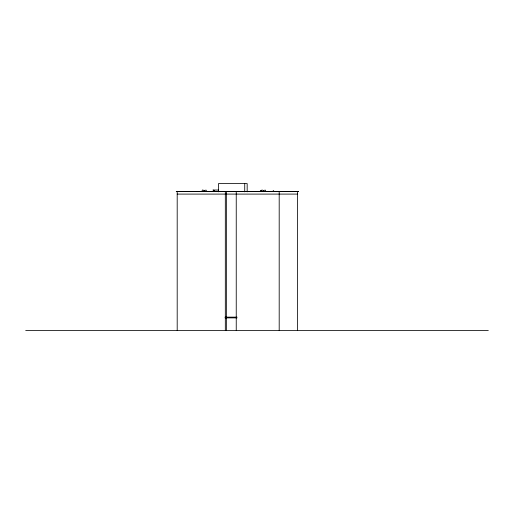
<?xml version="1.0" encoding="UTF-8"?>
<svg xmlns="http://www.w3.org/2000/svg" width="514" height="514" viewBox="0 0 514 514"><rect width="100%" height="100%" fill="white"/><g stroke="black" fill="none" stroke-linecap="round" stroke-linejoin="round"><path stroke-width="0.77" d="M204.379 190.745L204.231 191.484M204.399 191.028C204.996 192.422 201.97 187.584 201.996 191.484M263.457 191.124L263.631 190.681M263.412 190.99L263.624 190.733L263.502 191.484M204.334 190.925L204.36 191.369M263.515 190.925L263.534 191.362M204.328 191.189L204.264 190.925M263.598 191.189L263.579 190.925M260.759 191.459L261.054 191.433M214.235 190.79C214.698 191.24 212.982 191.504 214.152 190.726M261.363 191.086L260.701 191.465M263.579 191.124C263.354 189.782 260.502 189.582 261.266 191.484M206.442 191.484L206.178 190.154L204.745 190.341M265.712 191.484L265.449 190.154L264.016 190.341M213.721 190.829C214.12 190.867 213.728 191.459 214.184 190.829M260.836 191.131L261.375 191.195M273.686 190.495L272.561 191.516M214.132 191.356L213.92 191.105M214.428 191.529L213.092 190.039L218.694 190.039M177.195 194.093L297.516 194.093M236.999 317.138L225.164 317.138L225.164 317.89L236.999 317.89M25.7 330.431L488.3 330.431M213.092 190.039L213.528 190.386M260.322 190.495L261.24 191.516M297.516 191.388L297.516 330.431M279.192 191.388L279.192 330.431M247.17 191.838L247.17 183.569L218.521 183.569L218.521 191.838M244.728 183.569L244.728 191.838M236.241 191.388L236.241 330.431M226.353 191.388L226.353 317.138M226.353 317.89L226.353 330.431M225.318 191.388L225.318 330.431M177.195 191.388L177.195 330.431M298.435 191.388L176.283 191.613L298.435 191.388"/></g></svg>
